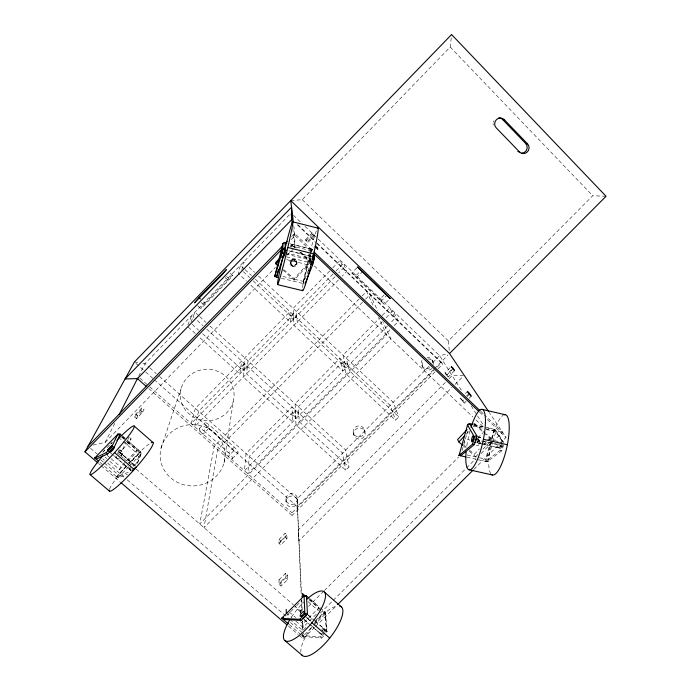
<?xml version="1.0" encoding="UTF-8"?>
<svg xmlns="http://www.w3.org/2000/svg" width="691" height="691" viewBox="0 0 691 691"><rect width="100%" height="100%" fill="white"/><g stroke="black" fill="none" stroke-linecap="round" stroke-linejoin="round"><path stroke-width="0.52" stroke-dasharray="3.46 2.59" d="M311.01 256.568L309.464 262.485L310.933 257.138M296.888 262.951L296.888 262.131M127.36 440.357L140.627 451.871L141.197 453.581M135.03 465.466L118.351 451.05L133.484 464.119L132.819 465.354M290.756 200.58L302.235 199.682L450.221 47.048L451.577 34.55M290.851 264.187C289.779 261.552 292.31 258.175 295.152 259.6A3.092 3.058 2.8 0 1 296.05 260.248L296.983 263.055M224.014 462.858A32.434 30.672 0.3 0 0 183.806 425.734A32.434 30.672 0.3 0 0 169.934 477.205A32.434 30.672 0.3 0 0 224.014 462.858L233.256 401.462A26.897 25.731 2.5 0 0 199.975 370.16A26.897 25.731 2.5 0 0 188.401 413.287A26.897 25.731 2.5 0 0 233.256 401.462M126.678 465.898L118.083 474.691L117.928 477.896L127.42 474.415M241.781 270.207L243.56 262.01L245.918 264.23M304.075 282.325L303.556 281.453L310.259 254.841M310.518 253.813L311.771 249.183L312.712 249.71A1.874 1.857 -1.9 0 0 311.805 249.183L290.185 243.837M308.376 270.38L303.176 283.552L310.492 254.392M310.76 253.347L311.805 249.183L312.522 249.529M308.186 271.192L309.179 267.244M310.423 262.312L310.924 260.334M135.332 465.458L140.627 451.871L129.545 462.97M463.799 443.086L465.147 438.319M462.115 450.618L467.669 431.003M503.609 444.84L501.899 450.765L487.146 461.726L485.609 459.118L493.789 430.614A1.788 0.466 -77.8 0 1 494.618 429.474L495.456 429.949M494.73 429.465L485.574 461.441L500.146 450.368L502.642 441.73L494.618 429.474L486.334 427.582M487.146 461.726L492.631 442.637M492.925 441.627L495.827 431.53A1.779 1.684 -31.2 0 0 494.618 429.474L494.92 429.56M161.089 447.949L181.111 388.662M137.561 462.953L141.128 453.823M137.259 463.393L140.731 454.471A1.866 1.753 4.5 0 0 140.61 451.983L127.092 440.245M296.715 263.383L296.672 263.496A3.092 3.058 2.8 0 1 295.584 264.843L294.807 265.24A3.092 3.058 2.8 0 1 293.701 265.396L292.457 265.094A3.092 3.058 2.8 0 1 291.55 264.446L291.075 263.781A3.092 3.058 2.8 0 1 290.721 262.044M191.027 321.937L194.862 312.228L198.835 315.847M127.757 461.078L136.049 452.579L137.077 450.048L126.799 441.126M356.962 267.788L351.866 273.031L354.258 275.787L384.11 304.247L388.696 299.998M109.878 461.338L119.465 469.569L120.605 466.917L137.077 450.048M129.735 437.619L131.126 438.837L129.64 442.257L122.73 449.331L120.623 447.509M142.735 412.164L143.978 409.314L142.078 407.638L135.825 414.064L134.512 416.958L136.429 418.634L142.735 412.164L140.817 410.471L142.078 407.638M122.342 453.693L121.141 456.414A3.118 2.919 5.8 0 0 117.798 452.579M127.904 439.571L129.036 437.014M120.26 453.348L121.383 450.843M122.73 449.331L124.294 445.842L131.126 438.837M136.429 418.634L137.734 415.732L143.978 409.314M116.079 457.632L116.701 456.267M93.086 445.056L105.162 442.361L115.38 422.192M138.736 376.094L145.058 363.604L291.092 213.018M130.893 468.351L130.115 469.811L131.238 468.99M133.613 466.373L134.391 464.922L133.259 465.743M130.357 467.012L129.113 468.973L130.245 468.213M290.125 246.799L292.276 244.441L296.24 248M290.928 247.093L292.379 245.512L292.276 244.441M310.769 261.975L294.185 280.071L294.072 278.758L310.535 260.792L301.008 252.267M466.192 434.207L469.129 431.106M473.525 426.451L474.993 424.896L474.078 423.384M477.861 454.505L475.667 456.82L474.294 454.332L479.381 448.969M483.735 444.365L488.096 439.77M488.822 439.001L490.282 437.472L486.309 433.939M482.983 449.098L489.573 442.154M204.994 303.211L228.859 278.603A5.822 0.458 -46.6 0 1 232.608 275.407A5.822 0.458 -46.6 0 1 228.341 280.477L204.225 305.336A5.822 0.458 -46.7 0 1 200.623 308.385A5.822 0.458 -46.7 0 1 204.994 303.211L201.927 300.386M291.706 236.607L294.712 233.515L312.617 250.626M291.231 239.596L294.979 235.735L293.692 225.016M105.162 442.361L275.294 267.495M287.335 255.109L293.364 248.924M305.672 239.544L312.107 232.919L313.964 234.698L314.293 235.959L307.789 242.636L305.923 240.848L305.672 239.544L307.521 241.314L307.789 242.636M134.512 416.958L140.817 410.471M305.923 240.848L312.427 234.163L312.107 232.919M307.521 241.314L313.964 234.698M103.486 451.335L104.92 449.858M107.079 447.647L109.955 444.693M110.672 443.959L112.106 442.482M102.76 452.363L104.954 450.109M110.802 444.106L112.262 442.603M309.698 251.636L314.647 246.557M124.76 443.251L127.524 440.417M308.592 254.659L310.648 256.62L312.073 255.152M119.465 469.569L124.743 464.162M127.084 465.829L116.537 476.712L128.811 472.126L130.979 469.906M127.835 465.06L140.731 451.992M117.945 477.775L128.984 466.485M129.675 465.777L140.731 454.471A1.84 0.587 43.3 0 0 139.582 452.691L126.842 441.627M329.754 270.915L293.079 308.411L293.796 318.819L252.82 280.52M332.742 267.858L340.231 260.205L343.315 268.238L338.797 272.85M332.993 274.016L296.344 311.477L297.225 322.023L346.174 367.759L343.004 355.183L379.204 318.482M335.99 270.958L343.47 263.314L346.718 271.503L342.2 276.106M335.031 276.702L191.217 423.618L195.337 408.364L241.66 360.996L239.82 373.961L199.284 337.13M338.435 279.95L194.707 426.701L198.654 411.309L244.951 364.002L243.284 377.105L292.647 421.951L291.999 406.904L246.039 453.495L244.45 470.752L387.686 325.729M199.5 428.455L205.123 422.728M208.717 428.42L203.068 434.181A5.666 1.503 44 0 1 199.25 428.774A5.666 1.503 44 0 1 203.828 430.795L209.425 425.086L234.258 447.172A5.632 1.442 44.5 0 1 238.162 452.614A5.632 1.442 44.5 0 1 233.808 450.713L208.717 428.42A5.666 1.46 44 0 1 204.881 423.03A5.666 1.46 44 0 1 209.425 425.086M351.909 272.936L355.563 276.055L360.59 270.924M356.366 277.886L362.17 271.96M359.113 298.996L214.167 446.481L199.742 523.977L386.675 334.833L378.668 317.428M362.136 295.929L366.662 291.317L373.779 306.787M362.499 302.235L217.63 449.547L204 527.648L390.804 338.763L383.134 322.429M365.522 299.168L370.048 294.565L377.718 310.898M233.808 450.713L228.177 456.423A5.623 1.486 44.5 0 0 232.565 458.288A5.623 1.486 44.5 0 0 228.686 452.83L234.258 447.172M355.563 276.055L379.825 299.341L384.835 294.254M380.871 301.397L386.649 295.532M232.366 458.625L237.972 452.942M382.218 315.416L389.767 307.771L395.261 318.059L390.709 322.662M382.373 321.505L346.182 358.171L349.508 370.877L398.802 416.949L395.563 420.197L346.243 374.185L343.073 361.324L298.287 406.705L299.255 421.743L348.955 466.969L345.75 470.191L296.016 425.017L295.204 409.832L249.278 456.371L247.844 473.758L390.242 329.667M386.139 317.679L392.92 310.803L398.569 321.229L394.025 325.832M449.245 350.38L448.39 340.922L592.731 195.743L606.05 196.279M428.999 366.316L297.087 498.928L301.293 597.128M432.791 362.507L439.614 355.649L447.543 353.956M433.611 369.521L297.173 506.589L155.345 380.603M434.371 368.761L448.01 355.053M435.08 371.844L292.094 515.443L292.008 512.869L434.06 370.177M437.101 367.128L441.653 362.55L315.804 241.859M438.12 368.787L442.681 364.209L441.653 362.55M278.983 539.481L285.098 533.348L286.869 534.903L286.946 538.773L280.779 544.949L278.991 543.385L278.983 539.481L280.762 541.036L280.779 544.949M454.592 370.67L448.243 377.036L446.498 375.368L445.004 372.907L451.301 366.593M280.762 541.036L286.869 534.903M448.243 377.036L446.732 374.565L453.02 368.251M278.991 543.385L285.158 537.201L285.098 533.348M446.498 375.368L452.855 369.003M445.332 382.469L298.503 529.652L298.737 540.923L451.966 387.478M449.133 378.651L452.173 375.602L464.171 375.256M455.015 384.421L462.642 376.785M279.017 579.835L285.685 573.159L287.629 574.843L287.715 579.455L280.978 586.184L279.017 584.491L279.017 579.835L280.952 581.511L280.978 586.184M466.295 401.048L464.214 403.129L460.517 398.379L461.899 396.997M465.345 393.55L467.41 391.486M280.952 581.511L287.629 574.843M464.214 403.129L462.4 400.175L463.782 398.793M466.537 396.038L469.293 393.291M279.017 584.491L285.754 577.762L285.685 573.159M462.314 401.324L463.704 399.934M467.185 396.453L469.275 394.362M469.085 398.266L471.167 396.185M286.8 615.474L289.823 612.468M290.574 611.708L295.869 606.448M296.629 605.696L301.915 600.427M308.428 606.422L323.69 591.246M324.45 590.485L458.703 456.932M477.775 437.956L483.113 432.644M316.245 614.221L303.055 627.324L302.883 623.705L318.897 607.795L309.395 599.555M305.88 627.497L302.813 630.538L291.386 620.725M320.417 613.055L465.794 468.671M466.563 467.911L475.745 458.798M481.1 453.477L491.811 442.836M492.579 442.076L502.53 432.195L484.624 415.084M315.338 620.717L323.699 612.416A1.805 0.596 -51.2 0 1 324.995 612.01L325.478 612.796M301.63 635.193L303.893 632.947M314.44 622.479L325.141 612.079L309.551 598.605M323.829 635.953L321.661 638.095L302.952 636.463L313.213 626.037M313.947 625.303L325.029 614.316A1.762 1.624 -13.5 0 0 324.995 612.01L325.055 611.976M299.108 635.245L303.194 638.743L314.673 627.35M315.442 626.59L336.871 605.325M473.905 469.336L499.161 444.27M499.93 443.51L506.054 437.429L489.28 412.527M303.107 636.541L301.846 635.461L320.356 636.972L324.571 632.792M325.28 632.101L326.688 630.71L324.925 611.829M132.352 464.888L133.484 464.119M476.643 442.836L477.239 442.525A2.945 2.79 -29.1 0 0 478.293 441.264L478.517 440.478A2.945 2.79 -29.1 0 0 478.267 438.915L477.809 438.267A2.945 2.79 -29.1 0 0 477.49 437.982M292.06 259.816L292.803 259.453A3.092 3.058 2.8 0 1 293.9 259.289L296.534 260.904M292.336 259.833L292.379 259.833A3.101 3.058 3.1 0 0 289.624 263.504A3.101 3.058 3.1 0 0 293.615 265.785L294.15 265.551L293.079 265.491A3.101 3.058 2.8 0 1 292.077 259.989L294.565 259.557A3.101 3.058 2.8 0 1 296.189 260.559L296.914 262.312M134.399 361.998L138.666 362.637M142.925 363.285L145.058 363.604L149.083 367.189M486.17 429.612L502.53 432.195M500.647 442.033L502.297 442.387M467.038 454.946L476.341 457.036M479.433 457.727L485.609 459.118M485.721 461.398L487.405 461.778M466.874 457.174L476.177 459.265M478.241 459.731L487.259 461.821M477.377 436.729L482.128 437.809M489.219 439.416L498.185 441.454M477.507 436.85L481.679 437.8M487.941 439.226L490.014 439.701M476.22 439.433L482.068 440.763M483.044 440.979L487.924 442.093M488.9 442.309L499.593 444.736A3.084 0.821 -78 0 1 498.038 447.716A3.084 0.821 -78 0 1 498.142 443.803M475.641 439.683L497.926 444.736M500.526 445.954L502.279 446.351M467.911 439.588L469.975 440.055M477.213 441.696L490.619 444.736M481.083 443.786L476.911 442.836L500.966 448.39M482.128 444.019L500.837 448.26M500.146 450.368L501.899 450.765M473.776 424.654L494.67 429.439M473.871 424.732L483.216 426.865M473.085 425.881L483.45 428.256M485.523 428.722L495.663 431.365L502.789 442.171M290.013 243.802L311.986 249.226M282.869 276.435L303.556 281.453M281.436 278.283L303.15 283.543M285.91 254.029L309.913 259.92M286.445 256.836L309.482 262.511M286.67 259.617L307.011 264.601M290.531 245.616L312.686 251.153M289.002 250.859L312.021 256.516L287.992 250.626M285.383 252.664L310.579 258.849M312.228 251.075L311.796 249.166L312.453 249.468M321.946 630.779A3.118 1.045 -51.7 0 1 324.502 629.086L325.936 630.313M289.244 624.569L300.084 633.872M99.97 462.365L118.006 477.913M98.839 463.73L100.48 465.129M101.292 465.829L120.096 481.929M288.475 626.15L298.287 634.545M107.131 455.326L110.301 458.055M111.096 458.738L120.605 466.917M289.391 612.096L295.739 617.564M300.499 621.658L302.883 623.705M105.084 457.217L106.682 458.591M286.264 612.9L291.861 617.711M295.86 621.149L303.055 627.324M90.504 448.278L97.042 453.892M102.752 458.798L104.393 460.197M107.658 463.005L123.983 477.023M127.256 479.822L288.121 617.918M100.765 459.826L103.788 462.426M104.54 463.074L118.083 474.691M290.445 622.531L302.036 632.481M117.384 452.907L123.084 457.831M123.896 458.53L127.153 461.346M127.973 462.046L131.23 464.862M136.118 469.077L293.364 604.755M294.176 605.463L301.509 611.785M322.524 630.132L323.172 630.693M297.294 609.255L300.386 611.924M305.802 616.597L311.183 621.244M306.83 617.884L310.777 621.287L306.718 617.875M304.005 619.386L308.678 623.412M311.01 625.424L321.851 634.77M114.024 455.723L131.515 470.804M110.802 453.184L131.54 471.037M304.005 619.62L322.084 635.184M320.356 636.972L321.661 638.095M308.151 614.947L314.578 620.501M315.053 620.898L325.832 630.218A3.118 1.054 -51.7 0 1 325.513 632.239M308.212 615.206L312.876 619.24M315.208 621.261L326.04 630.615M118.36 451.283L135.047 465.699M309.473 598.415L315.632 603.77M122.67 436.28L126.574 439.675M285.754 577.762L287.715 579.455M122.566 436.315L125.589 438.94M122.057 437.014L126.004 440.443M121.564 437.049L124.579 439.666M309.058 599.702L323.699 612.416A1.779 0.527 47.6 0 1 325.029 614.316L326.722 633.086A1.823 1.676 -13.6 0 0 326.688 630.71M118.524 437.386L122.506 440.841M123.309 441.532L136.049 452.579M308.013 601.636L318.378 610.619M285.158 537.201L286.946 538.773M135.825 414.064L137.734 415.732M463.955 445.194L466.339 447.302M469.517 450.117L474.294 454.332M463.652 446.213L465.259 447.63M469.258 451.163L475.667 456.82M203.828 430.795L228.686 452.83M139.979 378.236L148.824 386.079M149.627 386.787L292.008 512.869M148.738 388.584L292.094 515.443M283.725 269.576L294.072 278.758M282.965 270.121L294.185 280.071M136.006 363.431L144.877 371.3M145.68 372.017L154.542 379.895M474.415 423.333L485.523 433.231M474.993 424.896L482.983 432.013M483.778 432.73L491.767 439.839L490.282 437.472M149.887 367.897L156.321 373.632M159.543 376.491L297.087 498.928L301.388 592.135M292.379 245.512L294.772 247.663M299.574 251.956L309.974 261.258M192.236 324.355L198.593 330.143M202.567 333.753L243.085 370.626L244.769 357.817L289.944 311.624L290.505 322.187L249.503 283.932M195.303 333.52L187.356 326.299L191.735 315.459L194.111 317.627M199.63 316.573L205.978 322.377M209.952 326.005L345.707 450.031L348.955 466.969M197.289 320.529L202.852 325.599M206.825 329.218L342.65 453.106L345.75 470.191M197.557 305.69L200.658 308.523M201.116 302.494L204.225 305.336M226.57 276.469L228.859 278.603M225.249 277.601L228.341 280.477M230.233 273.161L232.539 275.303M244.338 268.954L240.399 265.275L238.464 273.627L246.35 280.987M245.124 269.697L251.429 275.597M255.368 279.276L390.147 405.349L395.563 420.197M243.362 271.684L249.667 277.575M249.071 267.175L254.582 272.349M258.52 276.037L393.231 402.248L398.802 416.949M308.963 253.735L310.319 255.031L310.648 256.62M460.517 398.379L462.4 400.175M300.335 252.578L309.698 261.509M314.388 265.966L472.894 416.967M476.013 419.947L483.821 427.384M445.004 372.907L446.732 374.565M480.737 411.361L483.847 414.341M294.979 235.735L311.339 251.369M479.571 412.13L483.467 415.852M487.362 419.567L506.054 437.429M293.425 215.255L301.198 222.727M305.085 226.458L439.614 355.649L462.599 392.168M312.427 234.163L314.293 235.959M297.933 224.722L315.027 241.107M297.251 224.756L315.917 242.653M316.694 243.405L442.681 364.209M302.235 199.682L448.39 340.922M379.825 299.341L384.377 304.377M450.221 47.048L592.731 195.743M477.809 438.267L478.708 440.944L476.989 443.138L477.04 442.568A2.945 2.79 -29 0 0 477.567 441.489M495.602 430.139L503.575 442.292A1.848 1.745 -31.1 0 0 502.642 441.73M471.227 405.867L476.971 414.997M477.541 415.913L483.864 425.958M432.005 359.994L432.972 361.635M478.241 438.871L479.753 441.454M422.002 365.919L422.909 367.595M364.502 429.776A5.787 5.528 -17.1 0 1 357.506 436.807A5.787 5.528 -17.1 0 1 354.837 427.599A5.787 5.528 -17.1 0 1 364.502 429.776L365.038 431.849A5.822 5.563 -17.2 0 1 357.998 438.915A5.822 5.563 -17.2 0 1 355.321 429.664A5.822 5.563 -17.2 0 1 365.038 431.849M353.395 433.024L353.87 435.114M292.811 228.635L294.867 247.378L294.712 233.515M294.608 260.006L294.668 260.628M325.521 613.021L327.206 631.609M293.571 259.496L293.615 259.971A3.101 3.058 3.1 0 1 295.161 264.679L295.126 265.292L296.05 264.644L296.88 262.649A3.092 3.058 2.8 0 0 296.56 260.956M293.122 265.957L293.174 266.605M318.897 607.795L319.104 610.438M297.467 498.807A5.77 5.442 -10.1 0 1 288.924 503.86A5.77 5.442 -10.1 0 1 288.726 494.419A5.77 5.442 -10.1 0 1 297.467 498.807L297.579 501.295A5.804 5.476 -10.2 0 1 288.985 506.373A5.804 5.476 -10.2 0 1 288.786 496.881A5.804 5.476 -10.2 0 1 297.579 501.295M301.786 600.704L302.33 612.494M301.345 598.199L301.932 611.138M302.373 620.838L302.813 630.538L302.554 620.984M303.004 634.64L303.194 638.743M300.404 611.492L300.525 614.316M302.891 636.273L302.848 635.012M285.944 499.256L285.988 501.752M493.27 125.14A5.735 5.537 -70.8 0 1 493.098 123.663M493.314 122.177A5.735 5.537 -70.8 0 1 493.884 120.795M427.021 357.299A5.813 5.606 -28.9 0 1 432.765 362.792M429.871 367.767A5.813 5.606 -28.9 0 1 422.011 360.261M427.954 358.923A5.848 5.64 -28.9 0 1 433.732 364.459M432.022 368.519A5.848 5.64 -28.9 0 1 422.918 361.911M477.896 440.012A2.963 2.807 -29.1 0 1 479.925 443.423A2.963 2.807 -29.1 0 1 476.315 445.557M502.633 444.598A3.075 0.829 -78 0 1 501.053 448.416A3.075 0.829 -78 0 1 501.044 444.443M500.742 445.108A3.075 0.821 -78 0 1 499.187 447.975A3.075 0.821 -78 0 1 499.308 444.054M490.835 473.724A30.81 8.197 -78 0 1 491.292 441.558M492.052 438.422A30.81 8.197 -78 0 1 503.212 415.222M466.805 445.92A30.905 7.558 -77.9 0 1 470.182 430.182M477.697 438.344A2.945 2.79 -29.1 0 1 478.129 438.742M290.928 261.198A3.092 3.058 2.8 0 1 292.017 259.851M302.58 287.568A32.218 2.004 -76.3 0 1 309.387 254.754M310.216 251.533A32.218 2.004 -76.3 0 1 316.668 230.103M321.652 629.406A3.118 1.045 -51.6 0 1 323.733 628.404A3.118 1.045 -51.6 0 1 323.12 630.753M320.65 633.206A3.118 1.045 -51.6 0 1 319.752 632.369M300.611 612.641A2.919 2.686 -12.1 0 1 303.099 608.857M300.464 612.641A2.919 2.695 -12.1 0 1 303.124 609.393M323.82 631.254A3.118 1.054 -51.7 0 1 325.832 630.227M323.466 634.666A3.118 1.054 -51.7 0 1 322.282 633.319M324.502 629.086A3.118 1.045 -51.7 0 1 323.88 631.66M322.17 633.543A3.118 1.045 -51.7 0 1 320.693 632.861M300.896 652.287A31.173 10.469 -51.6 0 1 312.237 626.495M314.267 623.904A31.173 10.469 -51.6 0 1 336.837 606.059M291.481 617.158A31.302 9.916 -51.3 0 1 303.815 602.068M118.273 450.377A3.092 2.902 5.9 0 1 120.761 455.697M119.025 449.884A3.092 2.902 5.9 0 1 120.614 455.455M119.405 458.193A3.118 2.919 5.8 0 1 115.06 455.395M109.523 489.124A32.65 4.06 -48.1 0 1 126.254 466.27M129.122 463.065A32.65 4.06 -48.1 0 1 150.215 443.32M248.06 360.823L246.54 373.779L295.886 418.677L295.083 403.777L339.894 358.344L342.909 371.067L293.934 325.383L293.209 314.673L248.06 360.823M243.949 364.071L240.762 367.318L244.139 370.393L247.318 367.146L243.949 364.071M293.433 313.489L290.22 316.772L293.563 319.898L296.776 316.616L293.433 313.489M295.472 411.05L292.319 414.246L295.601 417.243L298.762 414.047L295.472 411.05M344.55 361.324L341.363 364.554L344.628 367.595L347.806 364.373L344.55 361.324M292.103 266.113A3.118 3.075 2.5 0 0 297.026 263.927A3.118 3.075 2.5 0 0 292.639 260.809A3.118 3.075 2.5 0 0 292.103 266.113"/><path stroke-width="1.04" d="M278.153 265.854L275.744 263.72L275.769 262.511L279.354 258.589M467.548 424.853L459.057 455.499L472.609 444.14L474.579 437.196A1.857 1.762 -29.3 0 1 476.842 435.866L469.716 423.782L469.319 423.963M284.381 256.041L285.737 250.462M314.103 257.7L314.12 257.026L314.077 257.838M468.066 424.81L467.539 425.069L474.579 437.196M312.669 262.459L312.85 261.483M110.284 451.879C109.67 453.737 115.57 447.267 113.851 447.967M312.712 262.183L312.868 261.431M281.427 254.331L281.22 255.584L282.749 249.339L281.211 255.592L282.749 249.339L281.548 253.752M313.887 258.814L313.317 261.215M313.852 259.004L313.472 260.619M274.716 276.564L282.869 243.621L282.921 249.589L274.681 276.659L275.338 276.037M278.473 277.566L276.495 277.091L278.309 269.766M276.512 277.1L282.965 257.553L285.297 248.173L285.038 242.567L287.033 243.068M311.529 261.241L310.743 264.359L312.626 264.817L314.517 257.354L314.06 255.325M312.056 259.168L313.101 255.014A1.943 1.926 -3.7 0 1 314.517 257.354M283.664 254.219L284.623 249.771L284.433 250.272M313.273 259.686L313.472 258.909M313.42 259.099L313.576 258.546M460.655 455.784L474.372 444.538L476.842 435.866M283.457 254.97L283.103 256.05M313.248 261.474L312.686 263.193M281.747 618.143L303.954 596.031A1.771 1.641 -12.1 0 1 306.45 595.91L307.469 614.109L301.129 620.414L283.215 619.49L281.747 618.143L283.742 617.244M313.161 261.768L312.703 263.159M96.187 459.118L107.675 453.927L114.214 447.215L120.329 434.25L119.949 434.475M98.459 461.061L94.822 458.029L95.781 457.468M284.925 242.861L285.02 242.584A1.883 1.866 11 0 0 282.766 243.94L282.921 243.88M107.641 450.221L111.994 445.565L107.641 450.221L110.033 452.285M305.051 283.863L312.626 264.817M94.822 458.029L106.224 452.683L111.458 447.31L117.824 434.259M119.267 414.505L137.759 378.012M304.066 595.815L304.886 614.23L299.808 619.283L281.937 618.393M98.027 463.03L84.95 451.828L134.399 361.998L451.577 34.55L606.05 196.279L449.53 353.533L488.675 411.637M134.918 467.772L135.341 467.202M112.573 448.209L109.67 451.283M467.643 424.844L467.539 425.069A1.788 1.702 -29.4 0 1 469.716 423.782L471.798 424.257M133.691 469.189L134.123 468.714M275.744 263.72L279.363 259.756M110.292 447.008C101.551 457.01 116.9 441.506 110.292 447.008L111.009 447.621M467.064 429.56L457.589 439.58L458.85 441.972L462.858 445.505M471.435 424.93L472.894 423.393M458.85 441.972L464.723 435.762M198.853 297.571L194.465 302.857L222.156 274.733L226.398 269.585L198.853 297.571L200.39 298.978M137.457 378.608L291.809 219.539L291.55 207.188L125.062 378.953L137.457 378.608L146.319 386.442M88.059 446.179L282.688 245.884M285.694 242.791L287.197 241.245M84.95 451.828L281.479 249.632M94.788 457.917L117.651 434.44A1.883 1.771 7 0 1 120.303 434.354L121.815 435.658M118.843 435.848L120.303 434.354M132.473 471.081L135.453 468.032A1.935 1.823 4.2 0 0 135.954 467.012M133.268 469.638L132.465 470.407M337.64 604.565L473.136 470.096M117.936 434.19L117.651 434.44A1.848 0.587 42.8 0 1 117.885 434.319M304.213 595.78L303.954 596.031A1.779 0.536 47.2 0 1 304.662 595.953M132.162 470.675L132.672 470.226M460.033 454.082L458.962 455.404M498.738 117.902A5.735 5.537 -70.8 0 1 502.651 119.552L504.292 119.698L527.518 143.823A5.735 5.519 -66.1 0 1 527.363 151.873A5.735 5.519 -66.1 0 1 519.52 151.951L517.766 151.579M502.651 119.552L525.713 143.503L527.518 143.823M468.964 469.742L492.363 474.959M459.187 455.447L465.838 456.941M483.406 439.303L507.358 444.745M473.059 439.726L473.931 439.925M472.609 444.14L474.372 444.538M481.886 409.331L505.112 414.695M277.54 284.614L302.675 290.678M274.733 276.521L276.564 276.961M281.064 257.095L282.965 257.553M287.81 247.499L313.671 253.865M284.709 249.822L286.679 250.306M292.716 221.828L318.015 228.142M283.215 619.49L288.467 623.904M284.917 640.626L302.528 655.638M90.106 474.631L109.472 491.137M120.908 482.629L286.843 624.742M114.594 452.614L134.218 469.543M311.891 622.755L329.702 638.121M299.808 619.283L301.129 620.414M106.224 452.683L107.675 453.927M308.773 597.931L306.45 595.91A1.814 0.561 -50.9 0 0 305.534 596.031M305.431 596.117L302.269 593.37L302.433 596.799M134.244 426.122L153.134 442.611M324.399 592.092L341.604 607.113M314.172 252.12L479.951 410.618M313.671 253.597L478.794 411.387M449.53 353.533L290.756 200.58L293.312 221.828M519.52 151.951L496.259 127.895A5.778 5.571 -70.7 0 1 496.38 119.75A5.778 5.571 -70.7 0 1 504.292 119.698M291.205 214.055L292.233 223.426M286.212 609.367L286.264 612.9M525.713 143.503A5.692 5.476 -66.2 0 1 521.636 153.195M476.384 436.988A3.092 0.751 -77.9 0 1 475.995 440.366A3.092 0.751 -77.9 0 1 474.838 442.473M504.188 414.79A30.81 8.197 -78 0 1 506.995 446.524A30.81 8.197 -78 0 1 491.551 474.51M471.072 427.202A30.905 7.558 -77.9 0 1 485.177 415.749A30.905 7.558 -77.9 0 1 475.598 463.393A30.905 7.558 -77.9 0 1 466.088 451.983M282.921 249.589A1.961 1.935 9.1 0 1 285.297 248.173M317.506 228.41A32.218 2.004 -76.3 0 1 312.03 260.757A32.218 2.004 -76.3 0 1 302.442 289.814M284.571 250.392A32.322 1.244 -76.4 0 1 292.319 226.458A32.322 1.244 -76.4 0 1 279.38 279.872A32.322 1.244 -76.4 0 1 283.172 256.171M306.156 614.947A3.127 0.993 -51.3 0 1 302.744 618.35M304.886 614.23A1.831 1.693 -12.3 0 1 307.469 614.109M306.769 599.278A31.302 9.916 -51.3 0 1 324.304 601.826A31.302 9.916 -51.3 0 1 293.088 639.607A31.302 9.916 -51.3 0 1 289.805 619.81M339.618 606.007A31.173 10.469 -51.6 0 1 330.6 636.99A31.173 10.469 -51.6 0 1 301.742 654.792M111.458 447.31A1.952 1.831 6.6 0 1 114.214 447.215M151.294 442.724A32.65 4.06 -48.1 0 1 135.194 468.446A32.65 4.06 -48.1 0 1 109.247 490.066M116.917 440.253A32.805 3.386 -47.8 0 1 131.35 432.117A32.805 3.386 -47.8 0 1 95.79 471.253A32.805 3.386 -47.8 0 1 102.648 455.965M357.688 267.046L390.139 298.538L357.688 267.046M317.385 247.775L315.355 245.832L315.735 247.326L317.782 249.296L317.385 247.775M469.293 393.291L467.41 391.486L471.167 396.185L469.293 393.291M453.02 368.251L451.301 366.593L454.592 370.67L453.02 368.251M472.765 440.59A3.092 0.751 -77.9 0 0 473.214 435.779A3.092 0.751 -77.9 0 0 471.573 439.986A3.092 0.751 -77.9 0 0 472.765 440.59M301.742 615.836A3.127 0.985 -51.2 0 0 304.23 611.561A3.127 0.985 -51.2 0 0 300.68 614.446A3.127 0.985 -51.2 0 0 301.742 615.836"/></g></svg>
